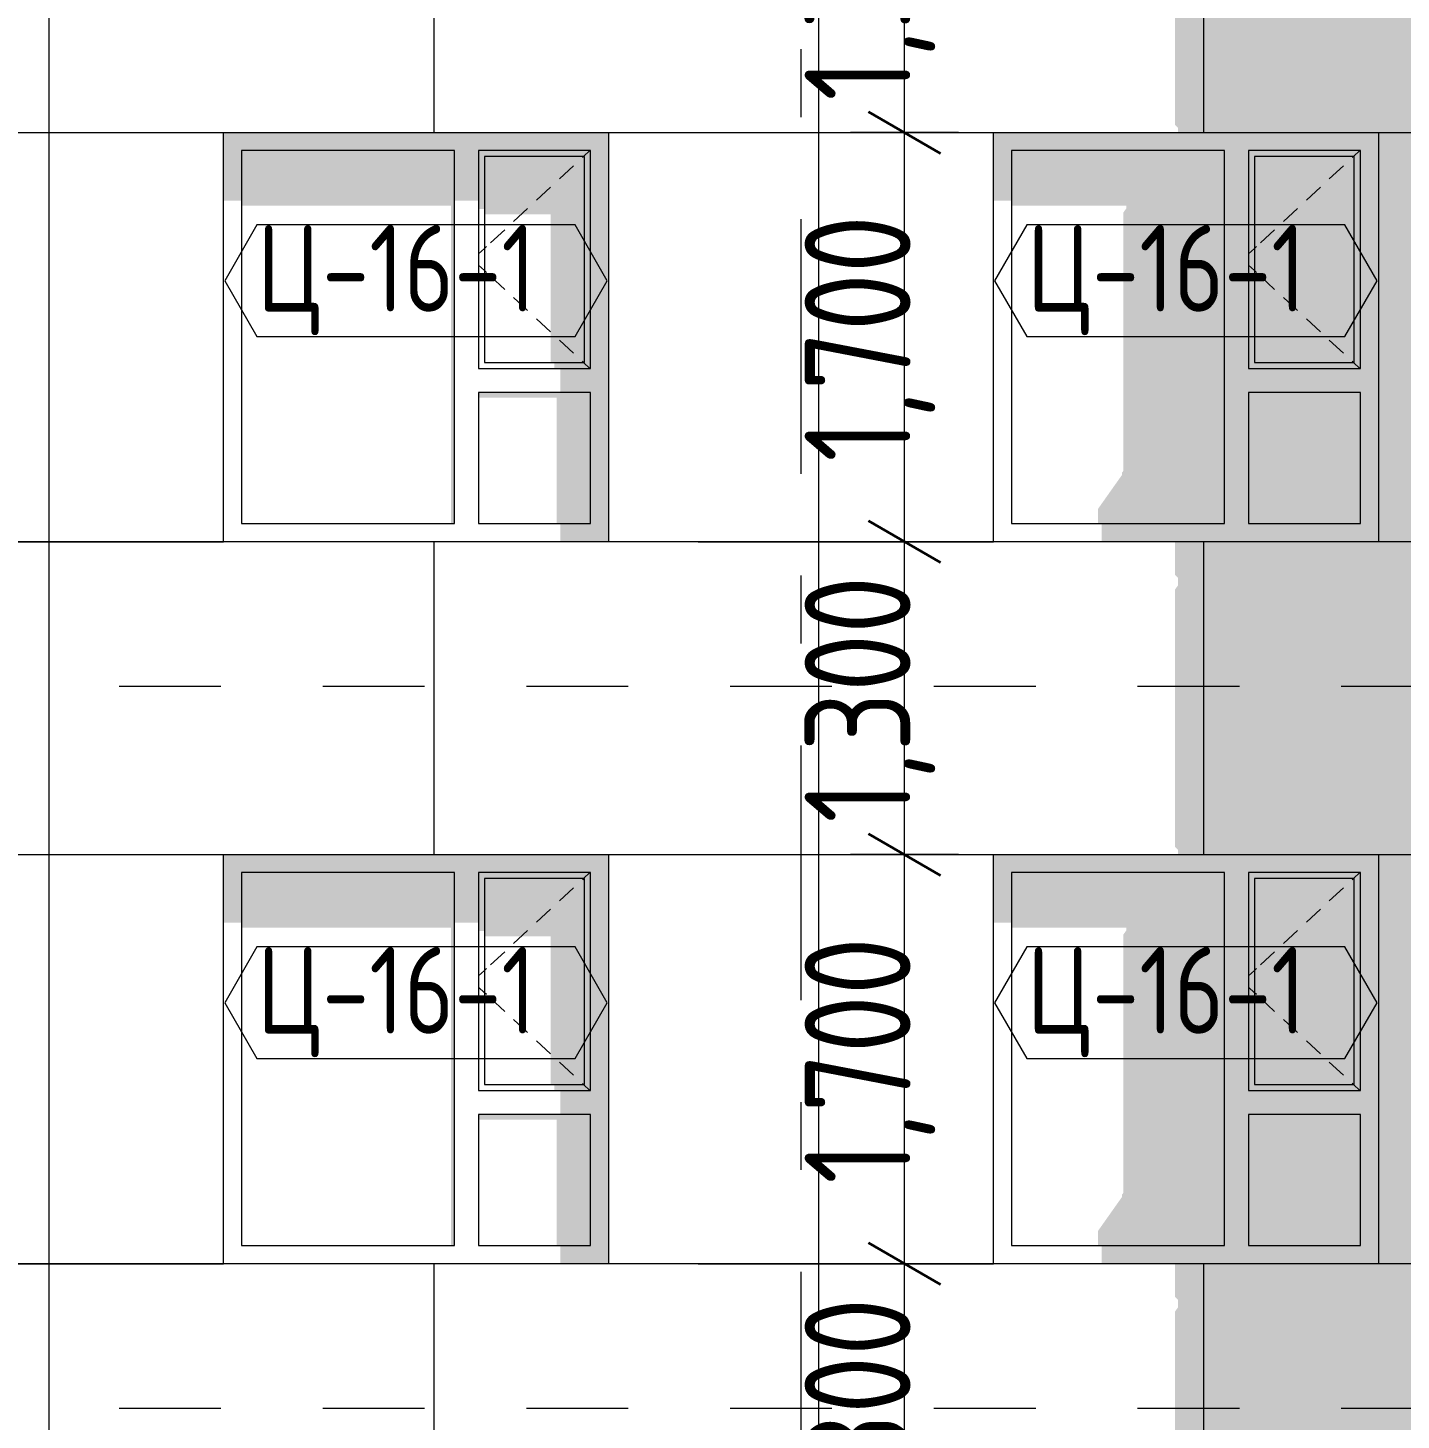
# Model space of a CAD drawing. Header units: millimetres. Extents: x 18162 to 7085488, y 72188 to 247925.
# Drawn here: x 4813226 to 4818934, y 112787 to 118572 of the extents above; entities that cross this region are included whole.
import ezdxf
from ezdxf.enums import TextEntityAlignment as Align

# ---------------------------------------------------------------- set-up
doc = ezdxf.new("R2010")
doc.units = ezdxf.units.MM
doc.header["$MEASUREMENT"] = 0
doc.linetypes.add('Dashed', pattern=[423.333333, 211.666667, -211.666667])
doc.linetypes.add('Double Dashed', pattern=[1093.611073, 529.166651, -211.666656, 141.111112, -211.666656])
for name, color, linetype in [('Archicad Windows', 7, 'Continuous'), ('Structural - Bearing', 7, 'Continuous'), ('Structural - Grid', 7, 'Continuous')]:
    doc.layers.add(name, color=color, linetype=linetype)
doc.styles.add('GENERATED_STYLE_3', font='', dxfattribs={"width": 0.8})
doc.styles.get('GENERATED_STYLE_3').set_extended_font_data('ISOCPEUR MON')
doc.dimstyles.new('GENERATED_STYLE__15', dxfattribs={"dimtxt": 440.00001, "dimasz": 228, "dimexe": 0.18, "dimexo": 150, "dimgap": 0, "dimtad": 1, "dimdec": 0, "dimzin": 0, "dimdsep": 46, "dimtxsty": 'GENERATED_STYLE_3', "dimblk": 'ARROWHEAD_2', "dimblk1": 'ARROWHEAD_2', "dimblk2": 'ARROWHEAD_2', "dimcen": 0.09, "dimclrd": 13, "dimclre": 13, "dimclrt": 13, "dimadec": 0, "dimazin": 0, "dimtfac": 1, "dimtdec": 4, "dimtmove": 0, "dimatfit": 3, "dimfxl": 1, "dimtolj": 1, "dimtzin": 0, "dimarcsym": 0})

# ---------------------------------------------------------------- blocks, each defined once
blk = doc.blocks.new('*X1872', base_point=(4860813, 82836.7))
at = {"layer": 'Structural - Bearing', "color": 8, "linetype": 'Continuous', "lineweight": 13}
for p, q in [((4813313, 115736.7), (4813313, 113436.7)), ((4814913, 115736.7), (4814913, 115136.7)), ((4816513, 115736.7), (4816513, 113436.7)), ((4818113, 115736.7), (4818113, 115136.7)), ((4813101.9, 115136.7), (4813313, 115136.7)), ((4813313, 115136.7), (4814039.5, 115136.7)), ((4815639.5, 115136.7), (4816013, 115136.7)), ((4816013, 115136.7), (4816513, 115136.7)), ((4816513, 115136.7), (4817239.5, 115136.7)), ((4818839.5, 115136.7), (4819213, 115136.7)), ((4813313, 113436.7), (4813101.9, 113436.7)), ((4813101.9, 113436.7), (4813313, 113436.7)), ((4813313, 113436.7), (4814039.5, 113436.7)), ((4813313, 113436.7), (4813313, 112836.7)), ((4814039.5, 113436.7), (4813313, 113436.7)), ((4814913, 113436.7), (4814913, 112836.7)), ((4816013, 113436.7), (4815639.5, 113436.7)), ((4816513, 113436.7), (4816013, 113436.7)), ((4816013, 113436.7), (4816513, 113436.7)), ((4816513, 113436.7), (4817239.5, 113436.7)), ((4816513, 113436.7), (4816513, 112836.7)), ((4817239.5, 113436.7), (4816513, 113436.7)), ((4818113, 113436.7), (4818113, 112836.7)), ((4819213, 113436.7), (4818839.5, 113436.7)), ((4813313, 112836.7), (4813313, 112736.7)), ((4814913, 112836.7), (4814913, 112736.7)), ((4816513, 112836.7), (4816513, 112736.7)), ((4818113, 112836.7), (4818113, 112736.7))]:
    blk.add_line(p, q, dxfattribs=at)
blk = doc.blocks.new('*X1883', base_point=(4860813, 82836.7))
at = {"layer": 'Structural - Bearing', "color": 8, "linetype": 'Continuous', "lineweight": 13}
for p, q in [((4813313, 118736.7), (4813313, 116436.7)), ((4814913, 118736.7), (4814913, 118136.7)), ((4816513, 118736.7), (4816513, 116436.7)), ((4818113, 118736.7), (4818113, 118136.7)), ((4813101.9, 118136.7), (4813313, 118136.7)), ((4813313, 118136.7), (4814039.5, 118136.7)), ((4815639.5, 118136.7), (4816013, 118136.7)), ((4816013, 118136.7), (4816513, 118136.7)), ((4816513, 118136.7), (4817239.5, 118136.7)), ((4818839.5, 118136.7), (4819213, 118136.7)), ((4813313, 116436.7), (4813101.9, 116436.7)), ((4813101.9, 116436.7), (4813313, 116436.7)), ((4813313, 116436.7), (4814039.5, 116436.7)), ((4813313, 116436.7), (4813313, 115836.7)), ((4814039.5, 116436.7), (4813313, 116436.7)), ((4814913, 116436.7), (4814913, 115836.7)), ((4816013, 116436.7), (4815639.5, 116436.7)), ((4816513, 116436.7), (4816013, 116436.7)), ((4816013, 116436.7), (4816513, 116436.7)), ((4816513, 116436.7), (4817239.5, 116436.7)), ((4816513, 116436.7), (4816513, 115836.7)), ((4817239.5, 116436.7), (4816513, 116436.7)), ((4818113, 116436.7), (4818113, 115836.7)), ((4819213, 116436.7), (4818839.5, 116436.7)), ((4813313, 115836.7), (4813313, 115736.7)), ((4814913, 115836.7), (4814913, 115736.7)), ((4816513, 115836.7), (4816513, 115736.7)), ((4818113, 115836.7), (4818113, 115736.7))]:
    blk.add_line(p, q, dxfattribs=at)
blk = doc.blocks.new('*D2114', base_point=(4860813, 82836.7))
at = {"color": 12, "linetype": 'Continuous', "lineweight": 35}
for p, q in [((4816719.9, 113523.3), (4817019.9, 113350.1)), ((4816719.9, 112223.3), (4817019.9, 112050.1))]:
    blk.add_line(p, q, dxfattribs=at)
at = {"color": 13, "linetype": 'Continuous', "lineweight": 13}
for p, q in [((4817094.9, 113436.7), (4816644.9, 113436.7)), ((4816869.9, 112136.7), (4816869.9, 113436.7)), ((4817094.9, 112136.7), (4816644.9, 112136.7))]:
    blk.add_line(p, q, dxfattribs=at)
at = {"color": 13, "lineweight": 13, "insert": (4816997.5, 112268.5), "char_height": 440, "attachment_point": 7, "rotation": 90, "style": 'GENERATED_STYLE_3'}
blk.add_mtext('\\A1;{\\pql;\\fISOCPEUR MON|b0|i0|c0|p0;\\W0.800000;1,300}', dxfattribs=at)
blk = doc.blocks.new('ARROWHEAD_2')
at = {"color": 0, "linetype": 'Continuous', "lineweight": 0}
for p, q in [((-0.378, -0.655), (0.378, 0.655)), ((0, 0), (-1, 0))]:
    blk.add_line(p, q, dxfattribs=at)
blk = doc.blocks.new('*D2115', base_point=(4860813, 82836.7))
at = {"color": 12, "linetype": 'Continuous', "lineweight": 35}
for p, q in [((4816719.9, 115223.3), (4817019.9, 115050.1)), ((4816719.9, 113523.3), (4817019.9, 113350.1))]:
    blk.add_line(p, q, dxfattribs=at)
at = {"color": 13, "linetype": 'Continuous', "lineweight": 13}
for p, q in [((4817094.9, 115136.7), (4816644.9, 115136.7)), ((4816869.9, 113436.7), (4816869.9, 115136.7)), ((4817094.9, 113436.7), (4816644.9, 113436.7))]:
    blk.add_line(p, q, dxfattribs=at)
at = {"color": 13, "lineweight": 13, "insert": (4816997.5, 113768.5), "char_height": 440, "attachment_point": 7, "rotation": 90, "style": 'GENERATED_STYLE_3'}
blk.add_mtext('\\A1;{\\pql;\\fISOCPEUR MON|b0|i0|c0|p0;\\W0.800000;1,700}', dxfattribs=at)
blk = doc.blocks.new('*D2116', base_point=(4860813, 82836.7))
at = {"color": 12, "linetype": 'Continuous', "lineweight": 35}
for p, q in [((4816719.9, 116523.3), (4817019.9, 116350.1)), ((4816719.9, 115223.3), (4817019.9, 115050.1))]:
    blk.add_line(p, q, dxfattribs=at)
at = {"color": 13, "linetype": 'Continuous', "lineweight": 13}
for p, q in [((4817094.9, 116436.7), (4816644.9, 116436.7)), ((4816869.9, 115136.7), (4816869.9, 116436.7)), ((4817094.9, 115136.7), (4816644.9, 115136.7))]:
    blk.add_line(p, q, dxfattribs=at)
at = {"color": 13, "lineweight": 13, "insert": (4816997.5, 115268.5), "char_height": 440, "attachment_point": 7, "rotation": 90, "style": 'GENERATED_STYLE_3'}
blk.add_mtext('\\A1;{\\pql;\\fISOCPEUR MON|b0|i0|c0|p0;\\W0.800000;1,300}', dxfattribs=at)
blk = doc.blocks.new('*D2117', base_point=(4860813, 82836.7))
at = {"color": 12, "linetype": 'Continuous', "lineweight": 35}
for p, q in [((4816719.9, 118223.3), (4817019.9, 118050.1)), ((4816719.9, 116523.3), (4817019.9, 116350.1))]:
    blk.add_line(p, q, dxfattribs=at)
at = {"color": 13, "linetype": 'Continuous', "lineweight": 13}
for p, q in [((4817094.9, 118136.7), (4816644.9, 118136.7)), ((4816869.9, 116436.7), (4816869.9, 118136.7)), ((4817094.9, 116436.7), (4816644.9, 116436.7))]:
    blk.add_line(p, q, dxfattribs=at)
at = {"color": 13, "lineweight": 13, "insert": (4816997.5, 116768.5), "char_height": 440, "attachment_point": 7, "rotation": 90, "style": 'GENERATED_STYLE_3'}
blk.add_mtext('\\A1;{\\pql;\\fISOCPEUR MON|b0|i0|c0|p0;\\W0.800000;1,700}', dxfattribs=at)
blk = doc.blocks.new('*D2118', base_point=(4860813, 82836.7))
at = {"color": 12, "linetype": 'Continuous', "lineweight": 35}
for p, q in [((4816719.9, 119523.3), (4817019.9, 119350.1)), ((4816719.9, 118223.3), (4817019.9, 118050.1))]:
    blk.add_line(p, q, dxfattribs=at)
at = {"color": 13, "linetype": 'Continuous', "lineweight": 13}
for p, q in [((4817094.9, 119436.7), (4816644.9, 119436.7)), ((4816869.9, 118136.7), (4816869.9, 119436.7)), ((4817094.9, 118136.7), (4816644.9, 118136.7))]:
    blk.add_line(p, q, dxfattribs=at)
at = {"color": 13, "lineweight": 13, "insert": (4816997.5, 118268.5), "char_height": 440, "attachment_point": 7, "rotation": 90, "style": 'GENERATED_STYLE_3'}
blk.add_mtext('\\A1;{\\pql;\\fISOCPEUR MON|b0|i0|c0|p0;\\W0.800000;1,300}', dxfattribs=at)
blk = doc.blocks.new('Label_41_3', base_point=(4814839.5, 114286.7))
at = {"color": 13, "linetype": 'Continuous', "lineweight": 13, "flags": 128}
blk.add_lwpolyline([(4814044.4, 114520.9), (4814178.5, 114288.7), (4815500.6, 114288.7), (4815634.7, 114520.9), (4815500.6, 114753.2), (4814178.5, 114753.2)], close=True, dxfattribs=at)
at = {"color": 13, "lineweight": 13, "insert": (4814178.5, 114752.5), "char_height": 360, "attachment_point": 1, "style": 'GENERATED_STYLE_3'}
blk.add_mtext('\\A1;{\\pql;\\pt0,253000;\\fISOCPEUR MON|b0|i0|c0|p0;\\W0.800000;Ц-16-1\\fISOCPEUR MON|b0|i0|c0|p0;\\W0.800000;\\A1{\\H.66x;\\S^  ;}\\fISOCPEUR MON|b0|i0|c0|p0;\\W0.800000;\\fISOCPEUR MON|b0|i0|c0|p0;\\W0.800000;\\A1{\\H.66x;\\S^  ;}\\fISOCPEUR MON|b0|i0|c0|p0;\\W0.800000; \\fISOCPEUR MON|b0|i0|c0|p0;\\W0.800000;\\fISOCPEUR MON|b0|i0|c0|p0;\\W0.800000;\\fISOCPEUR MON|b0|i0|c0|p0;\\W0.800000;\\fISOCPEUR MON|b0|i0|c0|p0;\\W0.800000;\\fISOCPEUR MON|b0|i0|c0|p0;\\W0.800000;\\fISOCPEUR MON|b0|i0|c0|p0;\\W0.800000;\\fISOCPEUR MON|b0|i0|c0|p0;\\W0.800000;\\fISOCPEUR MON|b0|i0|c0|p0;\\W0.800000;\\fISOCPEUR MON|b0|i0|c0|p0;\\W0.800000;\\fISOCPEUR MON|b0|i0|c0|p0;\\W0.800000;\\fISOCPEUR MON|b0|i0|c0|p0;\\W0.800000;\\fISOCPEUR MON|b0|i0|c0|p0;\\W0.800000;\\fISOCPEUR MON|b0|i0|c0|p0;\\W0.800000;\\fISOCPEUR MON|b0|i0|c0|p0;\\W0.800000;\\fISOCPEUR MON|b0|i0|c0|p0;\\W0.800000;\\fISOCPEUR MON|b0|i0|c0|p0;\\W0.800000;\\fISOCPEUR MON|b0|i0|c0|p0;\\W0.800000;\\fISOCPEUR MON|b0|i0|c0|p0;\\W0.800000;\\fISOCPEUR MON|b0|i0|c0|p0;\\W0.800000;\\fISOCPEUR MON|b0|i0|c0|p0;\\W0.800000;\\fISOCPEUR MON|b0|i0|c0|p0;\\W0.800000;\\fISOCPEUR MON|b0|i0|c0|p0;\\W0.800000;\\fISOCPEUR MON|b0|i0|c0|p0;\\W0.800000;\\fISOCPEUR MON|b0|i0|c0|p0;\\W0.800000;\\fISOCPEUR MON|b0|i0|c0|p0;\\W0.800000;\\fISOCPEUR MON|b0|i0|c0|p0;\\W0.800000;\\fISOCPEUR MON|b0|i0|c0|p0;\\W0.800000;\\fISOCPEUR MON|b0|i0|c0|p0;\\W0.800000;\\fISOCPEUR MON|b0|i0|c0|p0;\\W0.800000;\\fISOCPEUR MON|b0|i0|c0|p0;\\W0.800000;\\fISOCPEUR MON|b0|i0|c0|p0;\\W0.800000;\\fISOCPEUR MON|b0|i0|c0|p0;\\W0.800000;\\fISOCPEUR MON|b0|i0|c0|p0;\\W0.800000;\\fISOCPEUR MON|b0|i0|c0|p0;\\W0.800000;\\fISOCPEUR MON|b0|i0|c0|p0;\\W0.800000;\\fISOCPEUR MON|b0|i0|c0|p0;\\W0.800000;\\fISOCPEUR MON|b0|i0|c0|p0;\\W0.800000;\\fISOCPEUR MON|b0|i0|c0|p0;\\W0.800000;\\fISOCPEUR MON|b0|i0|c0|p0;\\W0.800000;\\fISOCPEUR MON|b0|i0|c0|p0;\\W0.800000;\\fISOCPEUR MON|b0|i0|c0|p0;\\W0.800000;\\fISOCPEUR MON|b0|i0|c0|p0;\\W0.800000;\\fISOCPEUR MON|b0|i0|c0|p0;\\W0.800000;}', dxfattribs=at)
blk = doc.blocks.new('Label_42_3', base_point=(4818039.5, 114286.7))
at = {"color": 13, "linetype": 'Continuous', "lineweight": 13, "flags": 128}
blk.add_lwpolyline([(4817244.4, 114520.9), (4817378.5, 114288.7), (4818700.6, 114288.7), (4818834.7, 114520.9), (4818700.6, 114753.2), (4817378.5, 114753.2)], close=True, dxfattribs=at)
at = {"color": 13, "lineweight": 13, "insert": (4817378.5, 114752.5), "char_height": 360, "attachment_point": 1, "style": 'GENERATED_STYLE_3'}
blk.add_mtext('\\A1;{\\pql;\\pt0,253000;\\fISOCPEUR MON|b0|i0|c0|p0;\\W0.800000;Ц-16-1\\fISOCPEUR MON|b0|i0|c0|p0;\\W0.800000;\\A1{\\H.66x;\\S^  ;}\\fISOCPEUR MON|b0|i0|c0|p0;\\W0.800000;\\fISOCPEUR MON|b0|i0|c0|p0;\\W0.800000;\\A1{\\H.66x;\\S^  ;}\\fISOCPEUR MON|b0|i0|c0|p0;\\W0.800000; \\fISOCPEUR MON|b0|i0|c0|p0;\\W0.800000;\\fISOCPEUR MON|b0|i0|c0|p0;\\W0.800000;\\fISOCPEUR MON|b0|i0|c0|p0;\\W0.800000;\\fISOCPEUR MON|b0|i0|c0|p0;\\W0.800000;\\fISOCPEUR MON|b0|i0|c0|p0;\\W0.800000;\\fISOCPEUR MON|b0|i0|c0|p0;\\W0.800000;\\fISOCPEUR MON|b0|i0|c0|p0;\\W0.800000;\\fISOCPEUR MON|b0|i0|c0|p0;\\W0.800000;\\fISOCPEUR MON|b0|i0|c0|p0;\\W0.800000;\\fISOCPEUR MON|b0|i0|c0|p0;\\W0.800000;\\fISOCPEUR MON|b0|i0|c0|p0;\\W0.800000;\\fISOCPEUR MON|b0|i0|c0|p0;\\W0.800000;\\fISOCPEUR MON|b0|i0|c0|p0;\\W0.800000;\\fISOCPEUR MON|b0|i0|c0|p0;\\W0.800000;\\fISOCPEUR MON|b0|i0|c0|p0;\\W0.800000;\\fISOCPEUR MON|b0|i0|c0|p0;\\W0.800000;\\fISOCPEUR MON|b0|i0|c0|p0;\\W0.800000;\\fISOCPEUR MON|b0|i0|c0|p0;\\W0.800000;\\fISOCPEUR MON|b0|i0|c0|p0;\\W0.800000;\\fISOCPEUR MON|b0|i0|c0|p0;\\W0.800000;\\fISOCPEUR MON|b0|i0|c0|p0;\\W0.800000;\\fISOCPEUR MON|b0|i0|c0|p0;\\W0.800000;\\fISOCPEUR MON|b0|i0|c0|p0;\\W0.800000;\\fISOCPEUR MON|b0|i0|c0|p0;\\W0.800000;\\fISOCPEUR MON|b0|i0|c0|p0;\\W0.800000;\\fISOCPEUR MON|b0|i0|c0|p0;\\W0.800000;\\fISOCPEUR MON|b0|i0|c0|p0;\\W0.800000;\\fISOCPEUR MON|b0|i0|c0|p0;\\W0.800000;\\fISOCPEUR MON|b0|i0|c0|p0;\\W0.800000;\\fISOCPEUR MON|b0|i0|c0|p0;\\W0.800000;\\fISOCPEUR MON|b0|i0|c0|p0;\\W0.800000;\\fISOCPEUR MON|b0|i0|c0|p0;\\W0.800000;\\fISOCPEUR MON|b0|i0|c0|p0;\\W0.800000;\\fISOCPEUR MON|b0|i0|c0|p0;\\W0.800000;\\fISOCPEUR MON|b0|i0|c0|p0;\\W0.800000;\\fISOCPEUR MON|b0|i0|c0|p0;\\W0.800000;\\fISOCPEUR MON|b0|i0|c0|p0;\\W0.800000;\\fISOCPEUR MON|b0|i0|c0|p0;\\W0.800000;\\fISOCPEUR MON|b0|i0|c0|p0;\\W0.800000;\\fISOCPEUR MON|b0|i0|c0|p0;\\W0.800000;\\fISOCPEUR MON|b0|i0|c0|p0;\\W0.800000;\\fISOCPEUR MON|b0|i0|c0|p0;\\W0.800000;\\fISOCPEUR MON|b0|i0|c0|p0;\\W0.800000;}', dxfattribs=at)
blk = doc.blocks.new('Label_46_3', base_point=(4814839.5, 117286.7))
at = {"color": 13, "linetype": 'Continuous', "lineweight": 13, "flags": 128}
blk.add_lwpolyline([(4814044.4, 117520.9), (4814178.5, 117288.7), (4815500.6, 117288.7), (4815634.7, 117520.9), (4815500.6, 117753.2), (4814178.5, 117753.2)], close=True, dxfattribs=at)
at = {"color": 13, "lineweight": 13, "insert": (4814178.5, 117752.5), "char_height": 360, "attachment_point": 1, "style": 'GENERATED_STYLE_3'}
blk.add_mtext('\\A1;{\\pql;\\pt0,253000;\\fISOCPEUR MON|b0|i0|c0|p0;\\W0.800000;Ц-16-1\\fISOCPEUR MON|b0|i0|c0|p0;\\W0.800000;\\A1{\\H.66x;\\S^  ;}\\fISOCPEUR MON|b0|i0|c0|p0;\\W0.800000;\\fISOCPEUR MON|b0|i0|c0|p0;\\W0.800000;\\A1{\\H.66x;\\S^  ;}\\fISOCPEUR MON|b0|i0|c0|p0;\\W0.800000; \\fISOCPEUR MON|b0|i0|c0|p0;\\W0.800000;\\fISOCPEUR MON|b0|i0|c0|p0;\\W0.800000;\\fISOCPEUR MON|b0|i0|c0|p0;\\W0.800000;\\fISOCPEUR MON|b0|i0|c0|p0;\\W0.800000;\\fISOCPEUR MON|b0|i0|c0|p0;\\W0.800000;\\fISOCPEUR MON|b0|i0|c0|p0;\\W0.800000;\\fISOCPEUR MON|b0|i0|c0|p0;\\W0.800000;\\fISOCPEUR MON|b0|i0|c0|p0;\\W0.800000;\\fISOCPEUR MON|b0|i0|c0|p0;\\W0.800000;\\fISOCPEUR MON|b0|i0|c0|p0;\\W0.800000;\\fISOCPEUR MON|b0|i0|c0|p0;\\W0.800000;\\fISOCPEUR MON|b0|i0|c0|p0;\\W0.800000;\\fISOCPEUR MON|b0|i0|c0|p0;\\W0.800000;\\fISOCPEUR MON|b0|i0|c0|p0;\\W0.800000;\\fISOCPEUR MON|b0|i0|c0|p0;\\W0.800000;\\fISOCPEUR MON|b0|i0|c0|p0;\\W0.800000;\\fISOCPEUR MON|b0|i0|c0|p0;\\W0.800000;\\fISOCPEUR MON|b0|i0|c0|p0;\\W0.800000;\\fISOCPEUR MON|b0|i0|c0|p0;\\W0.800000;\\fISOCPEUR MON|b0|i0|c0|p0;\\W0.800000;\\fISOCPEUR MON|b0|i0|c0|p0;\\W0.800000;\\fISOCPEUR MON|b0|i0|c0|p0;\\W0.800000;\\fISOCPEUR MON|b0|i0|c0|p0;\\W0.800000;\\fISOCPEUR MON|b0|i0|c0|p0;\\W0.800000;\\fISOCPEUR MON|b0|i0|c0|p0;\\W0.800000;\\fISOCPEUR MON|b0|i0|c0|p0;\\W0.800000;\\fISOCPEUR MON|b0|i0|c0|p0;\\W0.800000;\\fISOCPEUR MON|b0|i0|c0|p0;\\W0.800000;\\fISOCPEUR MON|b0|i0|c0|p0;\\W0.800000;\\fISOCPEUR MON|b0|i0|c0|p0;\\W0.800000;\\fISOCPEUR MON|b0|i0|c0|p0;\\W0.800000;\\fISOCPEUR MON|b0|i0|c0|p0;\\W0.800000;\\fISOCPEUR MON|b0|i0|c0|p0;\\W0.800000;\\fISOCPEUR MON|b0|i0|c0|p0;\\W0.800000;\\fISOCPEUR MON|b0|i0|c0|p0;\\W0.800000;\\fISOCPEUR MON|b0|i0|c0|p0;\\W0.800000;\\fISOCPEUR MON|b0|i0|c0|p0;\\W0.800000;\\fISOCPEUR MON|b0|i0|c0|p0;\\W0.800000;\\fISOCPEUR MON|b0|i0|c0|p0;\\W0.800000;\\fISOCPEUR MON|b0|i0|c0|p0;\\W0.800000;\\fISOCPEUR MON|b0|i0|c0|p0;\\W0.800000;\\fISOCPEUR MON|b0|i0|c0|p0;\\W0.800000;\\fISOCPEUR MON|b0|i0|c0|p0;\\W0.800000;}', dxfattribs=at)
blk = doc.blocks.new('Label_47_3', base_point=(4818039.5, 117286.7))
at = {"color": 13, "linetype": 'Continuous', "lineweight": 13, "flags": 128}
blk.add_lwpolyline([(4817244.4, 117520.9), (4817378.5, 117288.7), (4818700.6, 117288.7), (4818834.7, 117520.9), (4818700.6, 117753.2), (4817378.5, 117753.2)], close=True, dxfattribs=at)
at = {"color": 13, "lineweight": 13, "insert": (4817378.5, 117752.5), "char_height": 360, "attachment_point": 1, "style": 'GENERATED_STYLE_3'}
blk.add_mtext('\\A1;{\\pql;\\pt0,253000;\\fISOCPEUR MON|b0|i0|c0|p0;\\W0.800000;Ц-16-1\\fISOCPEUR MON|b0|i0|c0|p0;\\W0.800000;\\A1{\\H.66x;\\S^  ;}\\fISOCPEUR MON|b0|i0|c0|p0;\\W0.800000;\\fISOCPEUR MON|b0|i0|c0|p0;\\W0.800000;\\A1{\\H.66x;\\S^  ;}\\fISOCPEUR MON|b0|i0|c0|p0;\\W0.800000; \\fISOCPEUR MON|b0|i0|c0|p0;\\W0.800000;\\fISOCPEUR MON|b0|i0|c0|p0;\\W0.800000;\\fISOCPEUR MON|b0|i0|c0|p0;\\W0.800000;\\fISOCPEUR MON|b0|i0|c0|p0;\\W0.800000;\\fISOCPEUR MON|b0|i0|c0|p0;\\W0.800000;\\fISOCPEUR MON|b0|i0|c0|p0;\\W0.800000;\\fISOCPEUR MON|b0|i0|c0|p0;\\W0.800000;\\fISOCPEUR MON|b0|i0|c0|p0;\\W0.800000;\\fISOCPEUR MON|b0|i0|c0|p0;\\W0.800000;\\fISOCPEUR MON|b0|i0|c0|p0;\\W0.800000;\\fISOCPEUR MON|b0|i0|c0|p0;\\W0.800000;\\fISOCPEUR MON|b0|i0|c0|p0;\\W0.800000;\\fISOCPEUR MON|b0|i0|c0|p0;\\W0.800000;\\fISOCPEUR MON|b0|i0|c0|p0;\\W0.800000;\\fISOCPEUR MON|b0|i0|c0|p0;\\W0.800000;\\fISOCPEUR MON|b0|i0|c0|p0;\\W0.800000;\\fISOCPEUR MON|b0|i0|c0|p0;\\W0.800000;\\fISOCPEUR MON|b0|i0|c0|p0;\\W0.800000;\\fISOCPEUR MON|b0|i0|c0|p0;\\W0.800000;\\fISOCPEUR MON|b0|i0|c0|p0;\\W0.800000;\\fISOCPEUR MON|b0|i0|c0|p0;\\W0.800000;\\fISOCPEUR MON|b0|i0|c0|p0;\\W0.800000;\\fISOCPEUR MON|b0|i0|c0|p0;\\W0.800000;\\fISOCPEUR MON|b0|i0|c0|p0;\\W0.800000;\\fISOCPEUR MON|b0|i0|c0|p0;\\W0.800000;\\fISOCPEUR MON|b0|i0|c0|p0;\\W0.800000;\\fISOCPEUR MON|b0|i0|c0|p0;\\W0.800000;\\fISOCPEUR MON|b0|i0|c0|p0;\\W0.800000;\\fISOCPEUR MON|b0|i0|c0|p0;\\W0.800000;\\fISOCPEUR MON|b0|i0|c0|p0;\\W0.800000;\\fISOCPEUR MON|b0|i0|c0|p0;\\W0.800000;\\fISOCPEUR MON|b0|i0|c0|p0;\\W0.800000;\\fISOCPEUR MON|b0|i0|c0|p0;\\W0.800000;\\fISOCPEUR MON|b0|i0|c0|p0;\\W0.800000;\\fISOCPEUR MON|b0|i0|c0|p0;\\W0.800000;\\fISOCPEUR MON|b0|i0|c0|p0;\\W0.800000;\\fISOCPEUR MON|b0|i0|c0|p0;\\W0.800000;\\fISOCPEUR MON|b0|i0|c0|p0;\\W0.800000;\\fISOCPEUR MON|b0|i0|c0|p0;\\W0.800000;\\fISOCPEUR MON|b0|i0|c0|p0;\\W0.800000;\\fISOCPEUR MON|b0|i0|c0|p0;\\W0.800000;\\fISOCPEUR MON|b0|i0|c0|p0;\\W0.800000;\\fISOCPEUR MON|b0|i0|c0|p0;\\W0.800000;}', dxfattribs=at)
blk = doc.blocks.new('Standard grid marker[369]_3', base_point=(4816439.5, 142836.7))
at = {"layer": 'Structural - Grid', "color": 13, "linetype": 'Double Dashed', "lineweight": 13, "ltscale": 2}
blk.add_line((4816439.5, 141836.7), (4816439.5, 80336.7), dxfattribs=at)
at = {"layer": 'Structural - Grid', "color": 13, "lineweight": 13, "style": 'GENERATED_STYLE_3'}
blk.add_attdef('AC_MarkerText_1', text='', height=500, rotation=360, dxfattribs=at).set_placement((4816439.5, 78986.7), align=Align.TOP_CENTER)

msp = doc.modelspace()

# ---------------------------------------------------------------- hatches: boundary and pattern name
at = {"layer": 'Archicad Windows', "linetype": 'Continuous', "lineweight": 0}
for points in [[(4814999.5, 118061.7), (4815099.5, 118061.7), (4815564.5, 118061.7), (4815639.5, 118061.7), (4815639.5, 118136.7), (4814039.5, 118136.7), (4814039.5, 118061.7), (4814114.5, 118061.7)], [(4818199.5, 118061.7), (4818299.5, 118061.7), (4818764.5, 118061.7), (4818839.5, 118061.7), (4818839.5, 118136.7), (4817239.5, 118136.7), (4817239.5, 118061.7), (4817314.5, 118061.7)], [(4814039.5, 118061.7), (4814039.5, 117853.8), (4814114.5, 117853.8), (4814114.5, 118061.7)], [(4814999.5, 118061.7), (4814114.5, 118061.7), (4814114.5, 117832.6), (4814984.5, 117832.6), (4814984.5, 116511.7), (4814999.5, 116511.7)], [(4814999.5, 118061.7), (4814999.5, 117853.8), (4815099.5, 117853.8), (4815099.5, 118061.7)], [(4815564.5, 118061.7), (4815099.5, 118061.7), (4815099.5, 118036.7), (4815124.5, 118036.7), (4815539.5, 118036.7), (4815564.5, 118036.7)], [(4815099.5, 118036.7), (4815099.5, 117818.5), (4815124.5, 117818.5), (4815124.5, 118036.7)], [(4815539.5, 118036.7), (4815124.5, 118036.7), (4815124.5, 117797.3), (4815399.5, 117797.3), (4815399.5, 117181.7), (4815539.5, 117181.7)], [(4815539.5, 117181.7), (4815564.5, 117181.7), (4815564.5, 118036.7), (4815539.5, 118036.7)], [(4815564.5, 117156.7), (4815564.5, 117056.7), (4815564.5, 116511.7), (4815639.5, 116511.7), (4815639.5, 118061.7), (4815564.5, 118061.7)], [(4817239.5, 118061.7), (4817239.5, 117853.8), (4817314.5, 117853.8), (4817314.5, 118061.7)], [(4818199.5, 118061.7), (4817314.5, 118061.7), (4817314.5, 117832.6), (4817792.1, 117832.6), (4817792.1, 117821.9), (4817779.5, 117804.2), (4817779.5, 116731.2), (4817774.5, 116724.2), (4817774.5, 116714.9), (4817674.5, 116573.4), (4817674.5, 116511.7), (4818199.5, 116511.7)], [(4818299.5, 117056.7), (4818299.5, 117156.7), (4818299.5, 118061.7), (4818199.5, 118061.7), (4818199.5, 116511.7), (4818299.5, 116511.7)], [(4818764.5, 118061.7), (4818299.5, 118061.7), (4818299.5, 118036.7), (4818324.5, 118036.7), (4818739.5, 118036.7), (4818764.5, 118036.7)], [(4818324.5, 118036.7), (4818299.5, 118036.7), (4818299.5, 117181.7), (4818324.5, 117181.7)], [(4818739.5, 117181.7), (4818739.5, 118036.7), (4818324.5, 118036.7), (4818324.5, 117181.7)], [(4818739.5, 117181.7), (4818764.5, 117181.7), (4818764.5, 118036.7), (4818739.5, 118036.7)], [(4818764.5, 117156.7), (4818764.5, 117056.7), (4818764.5, 116511.7), (4818839.5, 116511.7), (4818839.5, 118061.7), (4818764.5, 118061.7)], [(4815564.5, 117181.7), (4815414.5, 117181.7), (4815414.5, 117156.7), (4815564.5, 117156.7)], [(4815564.5, 117156.7), (4815439.5, 117156.7), (4815439.5, 117056.7), (4815564.5, 117056.7)], [(4818324.5, 117181.7), (4818299.5, 117181.7), (4818299.5, 117156.7), (4818764.5, 117156.7), (4818764.5, 117181.7), (4818739.5, 117181.7)], [(4818764.5, 117056.7), (4818764.5, 117156.7), (4818299.5, 117156.7), (4818299.5, 117056.7)], [(4815564.5, 117056.7), (4815099.5, 117056.7), (4815099.5, 117035.5), (4815424.5, 117035.5), (4815424.5, 116511.7), (4815564.5, 116511.7)], [(4818764.5, 116511.7), (4818764.5, 117056.7), (4818299.5, 117056.7), (4818299.5, 116511.7)], [(4815439.5, 116436.7), (4815639.5, 116436.7), (4815639.5, 116511.7), (4815439.5, 116511.7)], [(4818839.5, 116511.7), (4817689.5, 116511.7), (4817689.5, 116436.7), (4818839.5, 116436.7)], [(4814999.5, 115061.7), (4815099.5, 115061.7), (4815564.5, 115061.7), (4815639.5, 115061.7), (4815639.5, 115136.7), (4814039.5, 115136.7), (4814039.5, 115061.7), (4814114.5, 115061.7)], [(4818199.5, 115061.7), (4818299.5, 115061.7), (4818764.5, 115061.7), (4818839.5, 115061.7), (4818839.5, 115136.7), (4817239.5, 115136.7), (4817239.5, 115061.7), (4817314.5, 115061.7)], [(4814114.5, 115061.7), (4814039.5, 115061.7), (4814039.5, 114853.8), (4814114.5, 114853.8)], [(4814999.5, 115061.7), (4814114.5, 115061.7), (4814114.5, 114832.6), (4814984.5, 114832.6), (4814984.5, 113511.7), (4814999.5, 113511.7)], [(4815099.5, 115061.7), (4814999.5, 115061.7), (4814999.5, 114853.8), (4815099.5, 114853.8)], [(4815564.5, 115061.7), (4815099.5, 115061.7), (4815099.5, 115036.7), (4815124.5, 115036.7), (4815539.5, 115036.7), (4815564.5, 115036.7)], [(4815124.5, 115036.7), (4815099.5, 115036.7), (4815099.5, 114818.5), (4815124.5, 114818.5)], [(4815539.5, 115036.7), (4815124.5, 115036.7), (4815124.5, 114797.3), (4815399.5, 114797.3), (4815399.5, 114181.7), (4815539.5, 114181.7)], [(4815539.5, 114181.7), (4815564.5, 114181.7), (4815564.5, 115036.7), (4815539.5, 115036.7)], [(4815564.5, 114156.7), (4815564.5, 114056.7), (4815564.5, 113511.7), (4815639.5, 113511.7), (4815639.5, 115061.7), (4815564.5, 115061.7)], [(4817314.5, 115061.7), (4817239.5, 115061.7), (4817239.5, 114853.8), (4817314.5, 114853.8)], [(4818199.5, 115061.7), (4817314.5, 115061.7), (4817314.5, 114832.6), (4817792.1, 114832.6), (4817792.1, 114821.9), (4817779.5, 114804.2), (4817779.5, 113731.2), (4817774.5, 113724.2), (4817774.5, 113714.9), (4817674.5, 113573.4), (4817674.5, 113511.7), (4818199.5, 113511.7)], [(4818299.5, 114056.7), (4818299.5, 114156.7), (4818299.5, 115061.7), (4818199.5, 115061.7), (4818199.5, 113511.7), (4818299.5, 113511.7)], [(4818764.5, 115061.7), (4818299.5, 115061.7), (4818299.5, 115036.7), (4818324.5, 115036.7), (4818739.5, 115036.7), (4818764.5, 115036.7)], [(4818324.5, 115036.7), (4818299.5, 115036.7), (4818299.5, 114181.7), (4818324.5, 114181.7)], [(4818739.5, 114181.7), (4818739.5, 115036.7), (4818324.5, 115036.7), (4818324.5, 114181.7)], [(4818739.5, 114181.7), (4818764.5, 114181.7), (4818764.5, 115036.7), (4818739.5, 115036.7)], [(4818764.5, 114156.7), (4818764.5, 114056.7), (4818764.5, 113511.7), (4818839.5, 113511.7), (4818839.5, 115061.7), (4818764.5, 115061.7)], [(4815564.5, 114181.7), (4815414.5, 114181.7), (4815414.5, 114156.7), (4815564.5, 114156.7)], [(4815564.5, 114156.7), (4815439.5, 114156.7), (4815439.5, 114056.7), (4815564.5, 114056.7)], [(4818324.5, 114181.7), (4818299.5, 114181.7), (4818299.5, 114156.7), (4818764.5, 114156.7), (4818764.5, 114181.7), (4818739.5, 114181.7)], [(4818764.5, 114056.7), (4818764.5, 114156.7), (4818299.5, 114156.7), (4818299.5, 114056.7)], [(4815099.5, 114035.5), (4815424.5, 114035.5), (4815424.5, 113511.7), (4815564.5, 113511.7), (4815564.5, 114056.7), (4815099.5, 114056.7)], [(4818764.5, 113511.7), (4818764.5, 114056.7), (4818299.5, 114056.7), (4818299.5, 113511.7)], [(4815439.5, 113436.7), (4815639.5, 113436.7), (4815639.5, 113511.7), (4815439.5, 113511.7)], [(4818839.5, 113511.7), (4817689.5, 113511.7), (4817689.5, 113436.7), (4818839.5, 113436.7)]]:
    msp.add_hatch(color=49, dxfattribs=at).paths.add_polyline_path(points)
at = {"layer": 'Structural - Bearing', "linetype": 'Continuous', "lineweight": 0}
for points in [[(4818007.1, 116256), (4817994.5, 116238.2), (4817994.5, 115736.7), (4819239.5, 115736.7), (4819239.5, 115786.7), (4822475.4, 115786.7), (4822489.5, 115806.7), (4819289.5, 115806.7), (4819289.5, 115866.7), (4819277.1, 115866.7), (4819277.1, 118496.7), (4819289.5, 118496.7), (4819289.5, 118556.7), (4822489.5, 118556.7), (4822489.5, 118516), (4822539.5, 118586.7), (4819239.5, 118586.7), (4819239.5, 118736.7), (4817994.5, 118736.7), (4817994.5, 118168.2), (4818007.1, 118155.6), (4818007.1, 118136.7), (4818839.5, 118136.7), (4818839.5, 116436.7), (4817994.5, 116436.7), (4817994.5, 116298.2), (4818007.1, 116285.6)], [(4817994.5, 115736.7), (4817994.5, 115168.2), (4818007.1, 115155.6), (4818007.1, 115136.7), (4818839.5, 115136.7), (4818839.5, 113436.7), (4817994.5, 113436.7), (4817994.5, 113298.2), (4818007.1, 113285.6), (4818007.1, 113256), (4817994.5, 113238.2), (4817994.5, 112736.7), (4819239.5, 112736.7), (4819239.5, 112786.7), (4822475.4, 112786.7), (4822489.5, 112806.7), (4819289.5, 112806.7), (4819289.5, 112866.7), (4819277.1, 112866.7), (4819277.1, 115496.7), (4819289.5, 115496.7), (4819289.5, 115556.7), (4822489.5, 115556.7), (4822489.5, 115516), (4822539.5, 115586.7), (4819239.5, 115586.7), (4819239.5, 115736.7)]]:
    msp.add_hatch(color=49, dxfattribs=at).paths.add_polyline_path(points)

# ---------------------------------------------------------------- linework, layer by layer
at = {"color": 8, "linetype": 'Dashed', "lineweight": 13, "ltscale": 2}
for p, q in [((4805138.5, 115836.7), (4846132, 115836.7)), ((4805138.5, 112836.7), (4846132, 112836.7))]:
    msp.add_line(p, q, dxfattribs=at)
at = {"layer": 'Archicad Windows', "color": 7, "linetype": 'Continuous', "lineweight": 13}
for p, q in [((4814039.5, 118136.7), (4815639.5, 118136.7)), ((4814039.5, 116436.7), (4814039.5, 118136.7)), ((4815639.5, 118136.7), (4815639.5, 116436.7)), ((4817239.5, 116436.7), (4817239.5, 118136.7)), ((4817239.5, 118136.7), (4818839.5, 118136.7)), ((4818839.5, 118136.7), (4818839.5, 116436.7)), ((4815639.5, 116436.7), (4814039.5, 116436.7)), ((4818839.5, 116436.7), (4817239.5, 116436.7)), ((4814039.5, 115136.7), (4815639.5, 115136.7)), ((4814039.5, 113436.7), (4814039.5, 115136.7)), ((4815639.5, 115136.7), (4815639.5, 113436.7)), ((4817239.5, 113436.7), (4817239.5, 115136.7)), ((4817239.5, 115136.7), (4818839.5, 115136.7)), ((4818839.5, 115136.7), (4818839.5, 113436.7)), ((4815639.5, 113436.7), (4814039.5, 113436.7)), ((4818839.5, 113436.7), (4817239.5, 113436.7))]:
    msp.add_line(p, q, dxfattribs=at)
at = {"layer": 'Archicad Windows', "color": 7, "linetype": 'Continuous', "lineweight": 9}
for p, q in [((4814114.5, 118061.7), (4814114.5, 116511.7)), ((4814999.5, 118061.7), (4814114.5, 118061.7)), ((4814999.5, 116511.7), (4814999.5, 118061.7)), ((4815099.5, 118061.7), (4815099.5, 117156.7)), ((4815564.5, 118061.7), (4815099.5, 118061.7)), ((4815124.5, 118036.7), (4815124.5, 117181.7)), ((4815539.5, 118036.7), (4815124.5, 118036.7)), ((4815535.6, 118036.7), (4815530.9, 118032.3)), ((4815562.6, 118061.7), (4815535.6, 118036.7)), ((4815539.5, 117181.7), (4815539.5, 118036.7)), ((4815564.5, 117156.7), (4815564.5, 118061.7)), ((4817314.5, 118061.7), (4817314.5, 116511.7)), ((4818199.5, 118061.7), (4817314.5, 118061.7)), ((4818199.5, 116511.7), (4818199.5, 118061.7)), ((4818299.5, 118061.7), (4818299.5, 117156.7)), ((4818764.5, 118061.7), (4818299.5, 118061.7)), ((4818324.5, 118036.7), (4818324.5, 117181.7)), ((4818739.5, 118036.7), (4818324.5, 118036.7)), ((4818735.6, 118036.7), (4818730.9, 118032.3)), ((4818762.6, 118061.7), (4818735.6, 118036.7)), ((4818739.5, 117181.7), (4818739.5, 118036.7)), ((4818764.5, 117156.7), (4818764.5, 118061.7)), ((4815494.2, 117998.3), (4815435.5, 117943.9)), ((4818694.2, 117998.3), (4818635.5, 117943.9)), ((4815398.9, 117909.9), (4815340.2, 117855.5)), ((4818598.9, 117909.9), (4818540.2, 117855.5)), ((4815303.5, 117821.5), (4815244.9, 117767.1)), ((4818503.5, 117821.5), (4818444.9, 117767.1)), ((4815208.2, 117733.1), (4815149.5, 117678.7)), ((4818408.2, 117733.1), (4818349.5, 117678.7)), ((4815124.5, 117655.5), (4815099.5, 117632.4)), ((4815133.2, 117663.6), (4815124.5, 117655.5)), ((4818324.5, 117655.5), (4818299.5, 117632.4)), ((4818333.2, 117663.6), (4818324.5, 117655.5)), ((4815124.5, 117562.8), (4815099.5, 117586)), ((4815133.2, 117554.8), (4815124.5, 117562.8)), ((4818324.5, 117562.8), (4818299.5, 117586)), ((4818333.2, 117554.8), (4818324.5, 117562.8)), ((4815208.2, 117485.2), (4815149.5, 117539.6)), ((4818408.2, 117485.2), (4818349.5, 117539.6)), ((4815303.5, 117396.8), (4815244.9, 117451.2)), ((4818503.5, 117396.8), (4818444.9, 117451.2)), ((4815398.9, 117308.5), (4815340.2, 117362.9)), ((4818598.9, 117308.5), (4818540.2, 117362.9)), ((4815494.2, 117220.1), (4815435.5, 117274.5)), ((4818694.2, 117220.1), (4818635.5, 117274.5)), ((4815099.5, 117156.7), (4815564.5, 117156.7)), ((4815124.5, 117181.7), (4815539.5, 117181.7)), ((4815535.6, 117181.7), (4815530.9, 117186.1)), ((4815562.6, 117156.7), (4815535.6, 117181.7)), ((4818299.5, 117156.7), (4818764.5, 117156.7)), ((4818324.5, 117181.7), (4818739.5, 117181.7)), ((4818735.6, 117181.7), (4818730.9, 117186.1)), ((4818762.6, 117156.7), (4818735.6, 117181.7)), ((4815099.5, 117056.7), (4815099.5, 116511.7)), ((4815564.5, 117056.7), (4815099.5, 117056.7)), ((4815564.5, 116511.7), (4815564.5, 117056.7)), ((4818299.5, 117056.7), (4818299.5, 116511.7)), ((4818764.5, 117056.7), (4818299.5, 117056.7)), ((4818764.5, 116511.7), (4818764.5, 117056.7)), ((4814114.5, 116511.7), (4814999.5, 116511.7)), ((4815099.5, 116511.7), (4815564.5, 116511.7)), ((4817314.5, 116511.7), (4818199.5, 116511.7)), ((4818299.5, 116511.7), (4818764.5, 116511.7)), ((4814114.5, 115061.7), (4814114.5, 113511.7)), ((4814999.5, 115061.7), (4814114.5, 115061.7)), ((4814999.5, 113511.7), (4814999.5, 115061.7)), ((4815099.5, 115061.7), (4815099.5, 114156.7)), ((4815564.5, 115061.7), (4815099.5, 115061.7)), ((4815124.5, 115036.7), (4815124.5, 114181.7)), ((4815539.5, 115036.7), (4815124.5, 115036.7)), ((4815535.6, 115036.7), (4815530.9, 115032.3)), ((4815562.6, 115061.7), (4815535.6, 115036.7)), ((4815539.5, 114181.7), (4815539.5, 115036.7)), ((4815564.5, 114156.7), (4815564.5, 115061.7)), ((4817314.5, 115061.7), (4817314.5, 113511.7)), ((4818199.5, 115061.7), (4817314.5, 115061.7)), ((4818199.5, 113511.7), (4818199.5, 115061.7)), ((4818299.5, 115061.7), (4818299.5, 114156.7)), ((4818764.5, 115061.7), (4818299.5, 115061.7)), ((4818324.5, 115036.7), (4818324.5, 114181.7)), ((4818739.5, 115036.7), (4818324.5, 115036.7)), ((4818735.6, 115036.7), (4818730.9, 115032.3)), ((4818762.6, 115061.7), (4818735.6, 115036.7)), ((4818739.5, 114181.7), (4818739.5, 115036.7)), ((4818764.5, 114156.7), (4818764.5, 115061.7)), ((4815494.2, 114998.3), (4815435.5, 114943.9)), ((4818694.2, 114998.3), (4818635.5, 114943.9)), ((4815398.9, 114909.9), (4815340.2, 114855.5)), ((4818598.9, 114909.9), (4818540.2, 114855.5)), ((4815303.5, 114821.5), (4815244.9, 114767.1)), ((4818503.5, 114821.5), (4818444.9, 114767.1)), ((4815208.2, 114733.1), (4815149.5, 114678.7)), ((4818408.2, 114733.1), (4818349.5, 114678.7)), ((4815133.2, 114663.6), (4815124.5, 114655.5)), ((4818333.2, 114663.6), (4818324.5, 114655.5)), ((4815124.5, 114655.5), (4815099.5, 114632.4)), ((4818324.5, 114655.5), (4818299.5, 114632.4)), ((4815124.5, 114562.8), (4815099.5, 114586)), ((4815133.2, 114554.8), (4815124.5, 114562.8)), ((4818324.5, 114562.8), (4818299.5, 114586)), ((4818333.2, 114554.8), (4818324.5, 114562.8)), ((4815208.2, 114485.2), (4815149.5, 114539.6)), ((4818408.2, 114485.2), (4818349.5, 114539.6)), ((4815303.5, 114396.8), (4815244.9, 114451.2)), ((4818503.5, 114396.8), (4818444.9, 114451.2)), ((4815398.9, 114308.5), (4815340.2, 114362.9)), ((4818598.9, 114308.5), (4818540.2, 114362.9)), ((4815494.2, 114220.1), (4815435.5, 114274.5)), ((4818694.2, 114220.1), (4818635.5, 114274.5)), ((4815099.5, 114156.7), (4815564.5, 114156.7)), ((4815124.5, 114181.7), (4815539.5, 114181.7)), ((4815535.6, 114181.7), (4815530.9, 114186.1)), ((4815562.6, 114156.7), (4815535.6, 114181.7)), ((4818299.5, 114156.7), (4818764.5, 114156.7)), ((4818324.5, 114181.7), (4818739.5, 114181.7)), ((4818735.6, 114181.7), (4818730.9, 114186.1)), ((4818762.6, 114156.7), (4818735.6, 114181.7)), ((4815099.5, 114056.7), (4815099.5, 113511.7)), ((4815564.5, 114056.7), (4815099.5, 114056.7)), ((4815564.5, 113511.7), (4815564.5, 114056.7)), ((4818299.5, 114056.7), (4818299.5, 113511.7)), ((4818764.5, 114056.7), (4818299.5, 114056.7)), ((4818764.5, 113511.7), (4818764.5, 114056.7)), ((4814114.5, 113511.7), (4814999.5, 113511.7)), ((4815099.5, 113511.7), (4815564.5, 113511.7)), ((4817314.5, 113511.7), (4818199.5, 113511.7)), ((4818299.5, 113511.7), (4818764.5, 113511.7))]:
    msp.add_line(p, q, dxfattribs=at)

# ---------------------------------------------------------------- block references
at = {"color": 12, "linetype": 'Continuous', "lineweight": 13}
for name, p in [('Label_46_3', (4814839.5, 117286.7)), ('Label_47_3', (4818039.5, 117286.7)), ('Label_41_3', (4814839.5, 114286.7)), ('Label_42_3', (4818039.5, 114286.7))]:
    msp.add_blockref(name, p, dxfattribs=at)
at = {"layer": 'Structural - Bearing', "lineweight": 0}
for name in ['*X1883', '*X1872']:
    msp.add_blockref(name, (4860813, 82836.7), dxfattribs=at)
at = {"layer": 'Structural - Grid', "color": 13, "linetype": 'Continuous', "lineweight": 13}
msp.add_blockref('Standard grid marker[369]_3', (4816439.5, 142836.7), dxfattribs=at)

# ---------------------------------------------------------------- dimensions: what is measured, and where the dimension line sits
at = {"color": 13, "linetype": 'Continuous', "lineweight": 13}
for base, p1, p2, picture, middle in [((4816869.9, 119436.7), (4817239.5, 118136.7), (4817239.5, 119436.7), '*D2118', (4816561.9, 119005.6)), ((4816869.9, 118136.7), (4817239.5, 116436.7), (4817239.5, 118136.7), '*D2117', (4816561.9, 117505.6)), ((4816869.9, 116436.7), (4817239.5, 115136.7), (4817239.5, 116436.7), '*D2116', (4816561.9, 116005.6)), ((4816869.9, 115136.7), (4817239.5, 113436.7), (4817239.5, 115136.7), '*D2115', (4816561.9, 114505.6)), ((4816869.9, 113436.7), (4817239.5, 112136.7), (4817239.5, 113436.7), '*D2114', (4816561.9, 113005.6))]:
    dim = msp.add_linear_dim(base=base, p1=p1, p2=p2, angle=90, dimstyle='GENERATED_STYLE__15', dxfattribs=at)
    dim.commit()
    dim.dimension.update_dxf_attribs({"geometry": picture, "text_midpoint": middle, "dimtype": 160, "text_rotation": 90})

doc.saveas('drawing.dxf')
